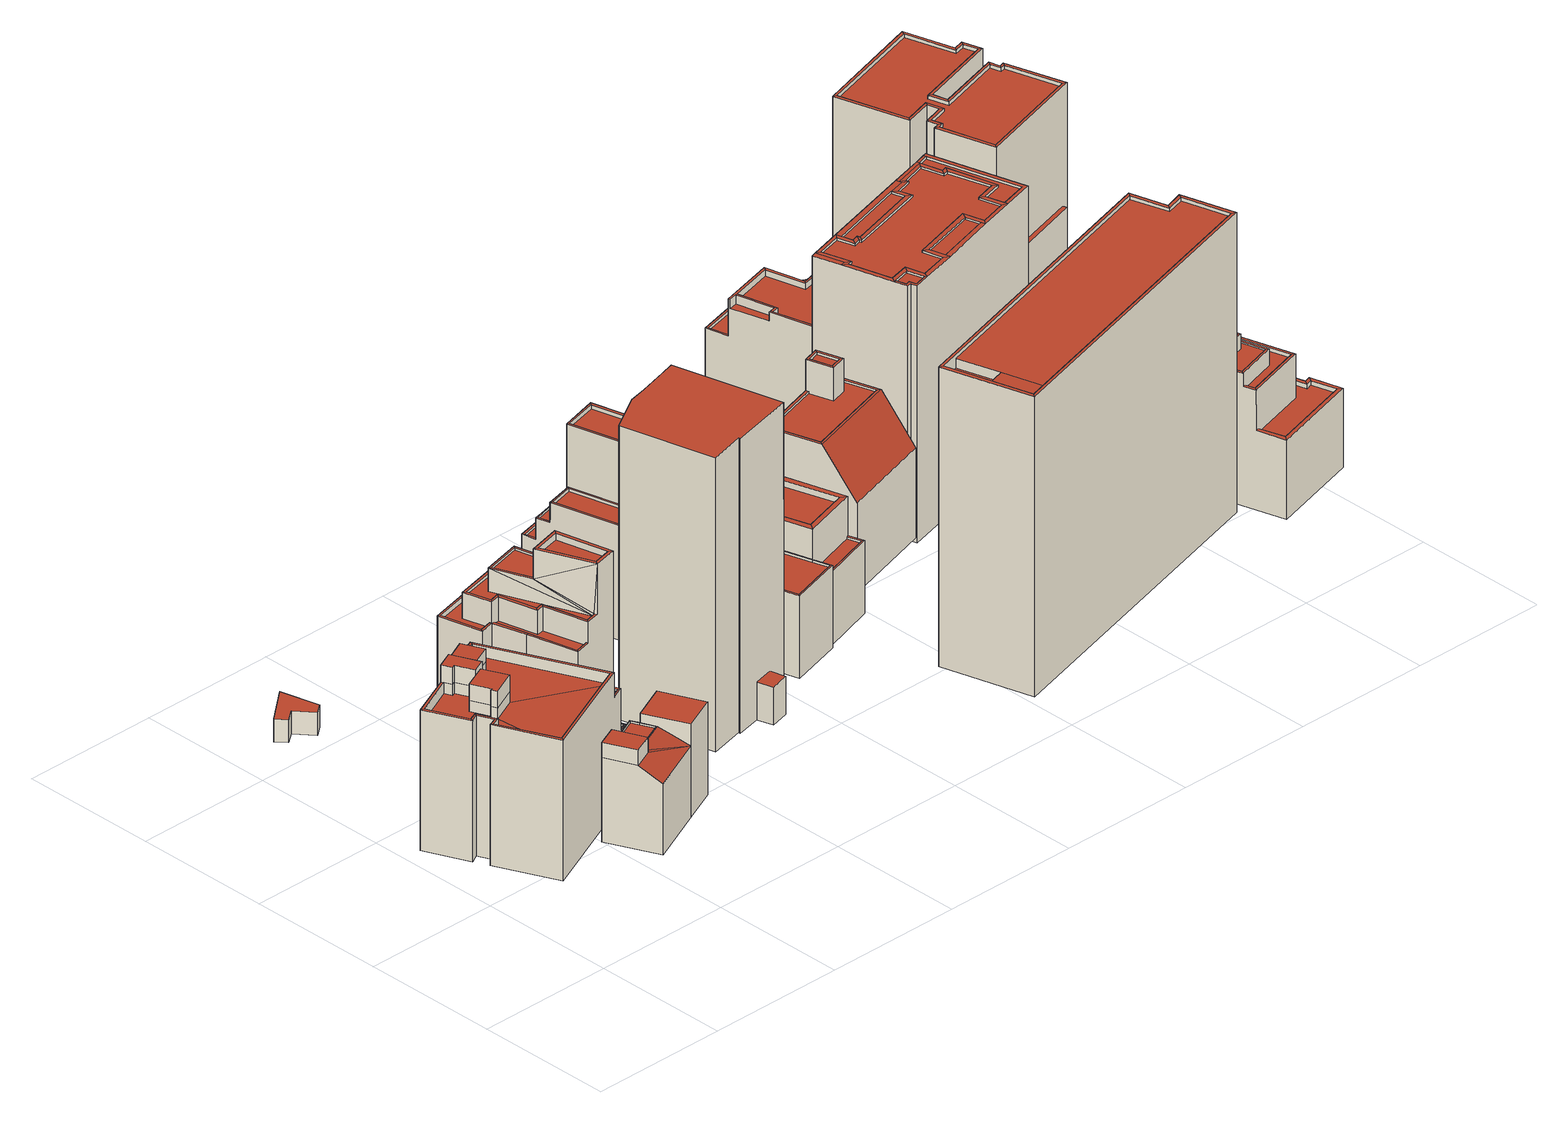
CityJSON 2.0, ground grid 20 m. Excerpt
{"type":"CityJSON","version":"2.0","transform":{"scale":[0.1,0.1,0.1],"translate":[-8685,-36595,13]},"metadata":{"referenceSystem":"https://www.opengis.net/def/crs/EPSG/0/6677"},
"CityObjects":{
"building1":{"type":"Building","attributes":{"class":3002,"usage":413,"measuredHeight":18.8,"storeysAboveGround":6,"storeysBelowGround":0,"prefecture":13,"city":13103,"footprintArea":404.59,"fireproofType":1001,"coverageRatio":60,"floorAreaRatio":400,"surveyYear":2021,"urbanPlanType":21,"areaClassificationType":22,"landUseType":211,"districts":"6","detailedUsage":"1230","meshCode":"53394509"},"geometry":[{"type":"Solid","lod":"2","boundaries":[[[[0,1,2,3,4,5,6,7,8,9]],[[10,11,12,13,14,15]],[[16,17,18,19]],[[20,16,19,21]],[[22,23,24,25]],[[26,27,28,29]],[[30,31,32,33]],[[34,35,36,37,38,39,40,41,42,43,44,45,46,47,48,49,50,51,52,53,54,55,56]],[[57,58,59,60]],[[61,62,63,64,65]],[[31,66,67,32]],[[68,30,33,69]],[[70,71,72,73]],[[74,75,76,77]],[[17,74,77,18]],[[78,79,80,81]],[[82,83,84,85]],[[86,87,88,89,90]],[[91,92,93,94]],[[95,96,97,98]],[[99,100,101,102]],[[83,103,104,84]],[[79,105,106,80]],[[58,82,85,59]],[[100,22,25,101]],[[96,107,108,97]],[[105,57,60,106]],[[109,110,111,112,113,114]],[[115,116,117,118,119]],[[46,53,52,47]],[[103,90,89,104]],[[120,81,40,39]],[[69,33,72,71]],[[97,108,64,63]],[[84,104,53,46]],[[76,21,118,117]],[[109,114,121,122]],[[88,87,56,55]],[[104,89,54,53]],[[108,123,65,64]],[[85,84,46,45]],[[124,98,62,61]],[[125,110,109,122]],[[60,59,44,43]],[[126,127,38,37]],[[24,102,91,94]],[[106,60,43,42]],[[33,32,73,72]],[[128,126,37,36]],[[87,129,34,56]],[[130,125,51,50]],[[15,128,131,29,28,10]],[[5,4,100,99]],[[121,132,48,47]],[[24,23,74,17,107,96,6,5,99,102]],[[121,114,113,132]],[[132,133,49,48]],[[101,25,93,92]],[[19,18,115,119]],[[17,16,123,108,107]],[[130,111,110,125]],[[2,1,105,79]],[[102,101,92,91]],[[86,27,26,129,87]],[[133,130,50,49]],[[89,88,55,54]],[[66,31,75,74,23,22,3,2,79,78,86,90]],[[127,120,39,38]],[[105,1,0,57]],[[132,113,112,133]],[[4,3,22,100]],[[59,85,45,44]],[[129,26,29,131]],[[25,24,94,93]],[[98,97,63,62]],[[81,80,41,40]],[[131,128,36,35]],[[126,14,13,127]],[[83,7,6,96,95,30,68,103]],[[133,112,111,130]],[[80,106,42,41]],[[32,67,70,73]],[[16,20,124,123]],[[78,11,10,28,27,86]],[[122,121,47,52]],[[21,19,119,118]],[[7,83,82,8]],[[77,76,117,116]],[[30,95,98,124,20,21,76,75,31]],[[123,124,61,65]],[[18,77,116,115]],[[11,78,81,120,12]],[[8,82,58,9]],[[128,15,14,126]],[[127,13,12,120]],[[129,131,35,34]],[[125,122,52,51]],[[67,69,71,70]],[[90,103,68,69,67,66]],[[9,58,57,0]]]],"semantics":{"surfaces":[{"type":"GroundSurface"},{"type":"RoofSurface"},{"type":"WallSurface"}],"values":[[0,1,1,1,1,1,1,1,1,1,1,1,1,1,1,1,1,1,1,1,1,1,1,1,1,1,1,1,1,1,1,2,2,2,2,2,2,2,2,2,2,2,2,2,2,2,2,2,2,2,2,2,2,2,2,2,2,2,2,2,2,2,2,2,2,2,2,2,2,2,2,2,2,2,2,2,2,2,2,2,2,2,2,2,2,2,2,2,2,2,2,2,2,2,2,2,2,2,2,2]]}}]},
"building2":{"type":"Building","attributes":{"class":9999,"usage":461,"measuredHeight":-9999,"storeysAboveGround":9999,"storeysBelowGround":9999,"prefecture":13,"city":13103,"footprintArea":-9999,"fireproofType":1011,"coverageRatio":60,"floorAreaRatio":400,"surveyYear":1,"urbanPlanType":21,"areaClassificationType":22,"landUseType":212,"districts":"6","detailedUsage":"0","floodRisk_description":10,"floodRisk_rank":1,"floodRisk_depth":0.02,"floodRisk_adminType":2,"floodRisk_scale":2,"meshCode":"53394509"},"geometry":[{"type":"Solid","lod":"2","boundaries":[[[[134,135,136,137,138,139]],[[140,141,142,143,144,145]],[[138,137,143,142]],[[136,135,145,144]],[[135,134,140,145]],[[137,136,144,143]],[[134,139,141,140]],[[139,138,142,141]]]],"semantics":{"surfaces":[{"type":"GroundSurface"},{"type":"RoofSurface"},{"type":"WallSurface"}],"values":[[0,1,2,2,2,2,2,2]]}}]},
"building3":{"type":"Building","attributes":{"class":3002,"usage":402,"measuredHeight":11.4,"storeysAboveGround":4,"storeysBelowGround":1,"prefecture":13,"city":13103,"footprintArea":54.7,"fireproofType":1002,"coverageRatio":60,"floorAreaRatio":400,"surveyYear":2021,"urbanPlanType":21,"areaClassificationType":22,"landUseType":212,"districts":"6","detailedUsage":"1242","meshCode":"53394509"},"geometry":[{"type":"Solid","lod":"2","boundaries":[[[[146,147,148,149,150,151,152]],[[153,154,155]],[[156,157,158,159]],[[154,160,161,162]],[[163,154,162,164]],[[153,160,154]],[[165,166,167,168]],[[160,169,170,161]],[[171,163,164,172]],[[155,173,174,153]],[[169,171,172,170]],[[175,176,177,178,179]],[[168,167,153,149,148]],[[165,147,146,169,166]],[[162,161,176,175]],[[161,170,177,176]],[[164,162,175,179]],[[148,147,165,168]],[[159,158,155,154,163]],[[160,153,167,166,169]],[[150,149,153,174]],[[170,172,178,177]],[[152,171,169,146]],[[151,150,174,173,180]],[[163,180,156,159]],[[152,151,180,163,171]],[[180,173,157,156]],[[172,164,179,178]],[[173,155,158,157]]]],"semantics":{"surfaces":[{"type":"GroundSurface"},{"type":"RoofSurface"},{"type":"WallSurface"}],"values":[[0,1,1,1,1,1,1,1,1,1,1,1,2,2,2,2,2,2,2,2,2,2,2,2,2,2,2,2,2]]}}]},
"building4":{"type":"Building","attributes":{"class":3002,"usage":413,"measuredHeight":14.1,"storeysAboveGround":5,"storeysBelowGround":0,"prefecture":13,"city":13103,"footprintArea":184.96,"fireproofType":1001,"coverageRatio":80,"floorAreaRatio":400,"surveyYear":2021,"urbanPlanType":21,"areaClassificationType":22,"landUseType":211,"districts":"10","detailedUsage":"1230","meshCode":"53394509"},"geometry":[{"type":"Solid","lod":"2","boundaries":[[[[181,182,183,184,185,186,187,188]],[[189,190,191,192]],[[192,193,194,195]],[[189,196,197,190]],[[198,199,200,201]],[[202,198,201,203]],[[204,205,206,207]],[[208,209,210,211,212,213]],[[214,215,216,217]],[[218,219,220,221]],[[222,223,224,225]],[[226,227,228,229]],[[230,231,200,199]],[[232,233,234,235]],[[236,237,238,239,240,241]],[[242,243,244,245]],[[214,217,206,205]],[[246,247,228,227]],[[221,220,248,249]],[[250,251,252,253]],[[254,255,256,257,258,259,260]],[[261,262,197,196]],[[263,264,265,266,267,268,269,270,271,272]],[[273,274,244,243]],[[275,276,274,273]],[[277,278,219,218]],[[279,253,252,280]],[[281,249,248,282]],[[283,284,285,286]],[[283,287,288,284]],[[289,290,288,287]],[[204,207,216,215]],[[277,286,285,278]],[[195,194,247,246]],[[291,292,293,294]],[[199,266,265]],[[185,196,189,250,186]],[[228,210,209,229]],[[220,269,268,248]],[[290,265,264,288]],[[254,260,283,286]],[[262,261,287,283,260,259]],[[230,265,290]],[[206,223,222,207]],[[285,272,271,278]],[[190,257,256,191]],[[205,204,202,203,294,293,231,230]],[[289,287,261,196,185,184,215,214]],[[219,270,269,220]],[[231,293,292,200]],[[274,239,238,244]],[[230,199,265]],[[273,279,280,233,232,275]],[[236,241,192,195]],[[247,211,210,228]],[[193,213,212,194]],[[183,182,246,227]],[[288,264,263,284]],[[262,259,258,197]],[[187,186,250,253]],[[197,258,257,190]],[[284,263,272,285]],[[214,205,230]],[[276,240,239,274]],[[246,182,181,242,245,237,236,195]],[[200,292,291,201]],[[207,222,225,216]],[[218,192,191,256,255,277]],[[194,212,211,247]],[[208,221,249,226,229,209]],[[251,235,234,252]],[[217,224,223,206]],[[252,234,233,280]],[[192,241,240,276,275,232,235,251,250,189]],[[216,225,224,217]],[[244,238,237,245]],[[286,277,255,254]],[[266,199,198,281,282,267]],[[214,290,289]],[[181,188,243,242]],[[201,291,294,203]],[[279,273,243,188,187,253]],[[278,271,270,219]],[[214,230,290]],[[281,198,202,204,215,184,183,227,226,249]],[[248,268,267,282]],[[193,192,218,221,208,213]]]],"semantics":{"surfaces":[{"type":"GroundSurface"},{"type":"RoofSurface"},{"type":"WallSurface"}],"values":[[0,1,1,1,1,1,1,1,1,1,1,1,1,1,1,1,1,1,1,1,1,1,1,1,1,1,1,1,1,1,1,1,1,1,1,2,2,2,2,2,2,2,2,2,2,2,2,2,2,2,2,2,2,2,2,2,2,2,2,2,2,2,2,2,2,2,2,2,2,2,2,2,2,2,2,2,2,2,2,2,2,2,2,2,2,2,2]]}}]},
"building5":{"type":"Building","attributes":{"class":9999,"usage":403,"measuredHeight":42.4,"storeysAboveGround":12,"storeysBelowGround":0,"prefecture":13,"city":13103,"footprintArea":262.3,"fireproofType":1001,"coverageRatio":80,"floorAreaRatio":400,"surveyYear":2021,"urbanPlanType":21,"areaClassificationType":22,"landUseType":212,"districts":"10","detailedUsage":"1241","meshCode":"53394509"},"geometry":[{"type":"Solid","lod":"2","boundaries":[[[[295,296,297,298,299,300,301,302,303,304,305,306,307]],[[308,309,310,311]],[[312,313,314,315,316,317,318,319,320]],[[296,295,314,313]],[[302,301,317,316]],[[304,303,311,310]],[[305,304,310,309]],[[306,305,309,308]],[[299,298,320,319]],[[302,316,315,307,306,308,311,303]],[[301,300,318,317]],[[298,297,312,320]],[[300,299,319,318]],[[297,296,313,312]],[[295,307,315,314]]]],"semantics":{"surfaces":[{"type":"GroundSurface"},{"type":"RoofSurface"},{"type":"WallSurface"}],"values":[[0,1,1,2,2,2,2,2,2,2,2,2,2,2,2]]}}]},
"building6":{"type":"Building","attributes":{"class":3002,"usage":401,"measuredHeight":15.5,"storeysAboveGround":6,"storeysBelowGround":0,"prefecture":13,"city":13103,"footprintArea":83.11,"fireproofType":1001,"coverageRatio":80,"floorAreaRatio":400,"surveyYear":2021,"urbanPlanType":21,"areaClassificationType":22,"landUseType":212,"districts":"10","detailedUsage":"1210","meshCode":"53394509"},"geometry":[{"type":"Solid","lod":"2","boundaries":[[[[321,322,323,324]],[[325,326,327,328]],[[329,330,331,332]],[[333,334,335,336]],[[337,338,339,340]],[[341,342,343,344]],[[345,346,347,348]],[[349,350,351,352]],[[353,354,355,356]],[[357,358,339,338]],[[359,360,361,362,363,364]],[[352,351,365,366]],[[336,335,331,330]],[[367,368,369,370]],[[371,372,358,357]],[[373,374,350,349]],[[328,327,369,368]],[[375,376,372,371]],[[366,365,374,373]],[[350,356,355,351]],[[327,346,345,369]],[[349,323,322]],[[365,354,353,374]],[[322,321,328,368]],[[324,323,349,352,375,371]],[[335,342,341,331]],[[376,364,363,372]],[[329,337,322]],[[357,338,329,332,344,343,334,333]],[[367,329,322]],[[329,338,337]],[[359,366,373,337,340,360]],[[367,322,368]],[[339,361,360,340]],[[367,330,329]],[[374,353,356,350]],[[337,349,322]],[[369,345,348,370]],[[331,341,344,332]],[[336,330,367,370,348,347,326,325]],[[334,343,342,335]],[[326,347,346,327]],[[376,375,352,366,359,364]],[[372,363,362,358]],[[358,362,361,339]],[[337,373,349]],[[371,357,333,336,325,328,321,324]],[[351,355,354,365]]]],"semantics":{"surfaces":[{"type":"GroundSurface"},{"type":"RoofSurface"},{"type":"WallSurface"}],"values":[[0,1,1,1,1,1,1,1,1,1,1,1,1,1,1,1,1,1,1,2,2,2,2,2,2,2,2,2,2,2,2,2,2,2,2,2,2,2,2,2,2,2,2,2,2,2,2,2]]}}]},
"building7":{"type":"Building","attributes":{"class":3002,"usage":412,"measuredHeight":23.9,"storeysAboveGround":8,"storeysBelowGround":0,"prefecture":13,"city":13103,"footprintArea":89.38,"fireproofType":1001,"coverageRatio":80,"floorAreaRatio":400,"surveyYear":2021,"urbanPlanType":21,"areaClassificationType":22,"landUseType":211,"districts":"10","detailedUsage":"1320","meshCode":"53394509"},"geometry":[{"type":"Solid","lod":"2","boundaries":[[[[377,378,379,380,381,382,383,384]],[[385,386,387,388]],[[389,390,391,392]],[[393,394,395,396]],[[397,388,387,398]],[[399,400,401,402]],[[403,404,405,406,407,408,409,410,411]],[[392,391,412,413]],[[389,414,415,390]],[[416,417,418,419]],[[413,412,420,421]],[[402,401,415,414]],[[399,419,418,400]],[[421,420,417,416]],[[415,404,403,390]],[[386,393,396,387]],[[420,409,408,417]],[[390,403,411,391]],[[379,378,413,421]],[[401,405,404,415]],[[417,408,407,418]],[[412,410,409,420]],[[383,402,414,385,388,384]],[[400,406,405,401]],[[383,382,399,402]],[[413,378,377,397,392]],[[391,411,410,412]],[[377,384,388,397]],[[392,397,398,395,394,389]],[[382,381,419,399]],[[381,380,416,419]],[[418,407,406,400]],[[387,396,395,398]],[[386,385,414,389,394,393]],[[380,379,421,416]]]],"semantics":{"surfaces":[{"type":"GroundSurface"},{"type":"RoofSurface"},{"type":"WallSurface"}],"values":[[0,1,1,1,1,1,1,1,1,1,1,1,1,1,2,2,2,2,2,2,2,2,2,2,2,2,2,2,2,2,2,2,2,2,2]]}}]},
"building8":{"type":"Building","attributes":{"class":3002,"usage":413,"measuredHeight":11.4,"storeysAboveGround":4,"storeysBelowGround":0,"prefecture":13,"city":13103,"footprintArea":135.33,"fireproofType":1001,"coverageRatio":80,"floorAreaRatio":400,"surveyYear":2021,"urbanPlanType":21,"areaClassificationType":22,"landUseType":211,"districts":"10","detailedUsage":"1230","meshCode":"53394509"},"geometry":[{"type":"Solid","lod":"2","boundaries":[[[[422,423,424,425,426,427,428,429]],[[430,431,432,433]],[[434,435,436,437]],[[438,439,440,441]],[[442,443,444,445]],[[446,447,448,449]],[[450,451,452,453]],[[454,455,456,457]],[[458,459,447,446]],[[460,461,462,463,464,465]],[[466,467,436,435]],[[468,469,459,458]],[[470,441,440,471]],[[433,432,439,438]],[[472,473,467,466]],[[449,448,469,468]],[[474,475,431,430]],[[470,471,475,474]],[[473,442,445,467]],[[471,461,460,475]],[[424,423,438,441]],[[456,458,446,457]],[[467,445,444,436]],[[474,468,458,456,455,470]],[[472,466,427,426,454,457,446,449]],[[431,465,464,432]],[[469,452,451,459]],[[459,451,450,447]],[[439,463,462,440]],[[430,429,428,435,434,474]],[[447,450,453,448]],[[475,460,465,431]],[[423,422,433,438]],[[454,426,425,470,455]],[[437,443,442,473,472,449,468,474,434]],[[422,429,430,433]],[[436,444,443,437]],[[432,464,463,439]],[[440,462,461,471]],[[448,453,452,469]],[[425,424,441,470]],[[428,427,466,435]]]],"semantics":{"surfaces":[{"type":"GroundSurface"},{"type":"RoofSurface"},{"type":"WallSurface"}],"values":[[0,1,1,1,1,1,1,1,1,1,1,1,1,1,1,1,1,1,2,2,2,2,2,2,2,2,2,2,2,2,2,2,2,2,2,2,2,2,2,2,2,2]]}}]},
"building9":{"type":"Building","attributes":{"class":3002,"usage":401,"measuredHeight":20.4,"storeysAboveGround":6,"storeysBelowGround":0,"prefecture":13,"city":13103,"footprintArea":152.88,"fireproofType":1001,"coverageRatio":80,"floorAreaRatio":400,"surveyYear":2021,"urbanPlanType":21,"areaClassificationType":22,"landUseType":212,"districts":"10","detailedUsage":"1210","meshCode":"53394509"},"geometry":[{"type":"Solid","lod":"2","boundaries":[[[[476,477,478,479,480,481,482,483]],[[484,485,486,487,488,489,490,491,492,493,494,495]],[[496,497,498,499]],[[500,501,502,503]],[[504,505,506,507]],[[508,509,505,504]],[[510,511,512,513]],[[514,515,512,511]],[[496,499,509,508]],[[516,517,518,519]],[[519,518,520,521]],[[521,520,522,523]],[[524,504,507,525]],[[523,522,517,516]],[[498,497,526,527]],[[507,506,515,514]],[[489,488,523,516]],[[483,482,524,525]],[[517,503,502,518]],[[515,492,491,512]],[[507,514,476,483,525]],[[527,526,519,521,487,486]],[[480,479,497,496]],[[512,491,490,513]],[[481,480,496,508]],[[477,476,514,511]],[[518,502,501,520]],[[508,504,524,482,481]],[[520,501,500,522]],[[498,485,484,499]],[[505,494,493,506]],[[522,500,503,517]],[[506,493,492,515]],[[489,516,519,526,497,479,478,510,513,490]],[[499,484,495,509]],[[521,523,488,487]],[[478,477,511,510]],[[527,486,485,498]],[[509,495,494,505]]]],"semantics":{"surfaces":[{"type":"GroundSurface"},{"type":"RoofSurface"},{"type":"WallSurface"}],"values":[[0,1,1,1,1,1,1,1,1,1,1,1,1,1,1,1,2,2,2,2,2,2,2,2,2,2,2,2,2,2,2,2,2,2,2,2,2,2,2]]}}]},
"building10":{"type":"Building","attributes":{"class":3002,"usage":401,"measuredHeight":17.1,"storeysAboveGround":5,"storeysBelowGround":0,"prefecture":13,"city":13103,"footprintArea":209.16,"fireproofType":1001,"coverageRatio":80,"floorAreaRatio":400,"surveyYear":2021,"urbanPlanType":21,"areaClassificationType":22,"landUseType":212,"districts":"10","detailedUsage":"1210","meshCode":"53394509"},"geometry":[{"type":"Solid","lod":"2","boundaries":[[[[528,529,530,531,532,533]],[[534,535,536,537]],[[538,539,540,541]],[[542,543,544,545]],[[546,547,548,549]],[[550,551,552,553,554,555,556,557]],[[558,559,560,561]],[[561,560,539,538]],[[541,540,536,535]],[[562,563,564,565]],[[565,564,543,542]],[[545,544,563,562]],[[566,538,541,567]],[[568,569,570,571]],[[568,571,535,534,545,562,558,561,531,530]],[[528,533,567,541,535,571,570]],[[550,557,565,542]],[[536,552,551,537]],[[550,542,545,534,537,551]],[[561,538,566,532,531]],[[529,528,570,569]],[[543,548,547,544]],[[540,553,552,536]],[[530,529,569,568]],[[562,565,557,556,559,558]],[[533,532,566,567]],[[560,555,554,539]],[[544,547,546,563]],[[563,546,549,564]],[[539,554,553,540]],[[564,549,548,543]],[[559,556,555,560]]]],"semantics":{"surfaces":[{"type":"GroundSurface"},{"type":"RoofSurface"},{"type":"WallSurface"}],"values":[[0,1,1,1,1,1,1,1,1,1,1,1,1,1,2,2,2,2,2,2,2,2,2,2,2,2,2,2,2,2,2,2]]}}]},
"building11":{"type":"Building","attributes":{"class":3001,"usage":402,"measuredHeight":5.6,"storeysAboveGround":3,"storeysBelowGround":0,"prefecture":13,"city":13103,"footprintArea":163.82,"fireproofType":1003,"coverageRatio":80,"floorAreaRatio":400,"surveyYear":2021,"urbanPlanType":21,"areaClassificationType":22,"landUseType":212,"districts":"10","detailedUsage":"1242","meshCode":"53394509"},"geometry":[{"type":"Solid","lod":"2","boundaries":[[[[572,573,574,575,576,577,578,579,580,581,582,583,584,585,586,587]],[[588,589,590]],[[588,590,591]],[[590,592,593]],[[594,595,596,597,598,599,600,601,602,603]],[[604,605,606,607,608,609]],[[590,610,611]],[[607,612,613,608]],[[614,615,616,617]],[[618,591,619]],[[620,621,622,623]],[[590,589,592]],[[624,625,626,627]],[[618,628,629,591]],[[588,591,629]],[[619,630,618]],[[590,619,591]],[[590,593,610]],[[631,632,633,634]],[[587,586,601,600]],[[594,589,588,595]],[[586,585,602,601]],[[629,628,577,576]],[[573,572,599,598]],[[582,581,605,604]],[[613,612,578,577,628,618,630]],[[594,603,592,589]],[[580,579,607,606]],[[625,624,623,622]],[[632,631,593,592,603,602,620,623,624,627]],[[572,587,600,599]],[[617,604,609,611,610,614]],[[581,580,606,605]],[[616,583,582,604,617]],[[608,613,630,619,590]],[[593,631,634,615,614,610]],[[574,573,598,597]],[[621,620,602,585,584]],[[579,578,612,607]],[[608,590,611,609]],[[626,633,632,627]],[[584,583,616,615,634,633,626,625,622,621]],[[629,576,575,596,595,588]],[[575,574,597,596]]]],"semantics":{"surfaces":[{"type":"GroundSurface"},{"type":"RoofSurface"},{"type":"WallSurface"}],"values":[[0,1,1,1,1,1,1,1,1,1,1,1,1,1,1,1,1,1,1,2,2,2,2,2,2,2,2,2,2,2,2,2,2,2,2,2,2,2,2,2,2,2,2,2]]}}]},
"building12":{"type":"Building","attributes":{"class":3002,"usage":403,"measuredHeight":41.3,"storeysAboveGround":12,"storeysBelowGround":0,"prefecture":13,"city":13103,"footprintArea":898.37,"fireproofType":1001,"coverageRatio":80,"floorAreaRatio":400,"surveyYear":2021,"urbanPlanType":21,"areaClassificationType":22,"landUseType":212,"districts":"10","detailedUsage":"1241","meshCode":"53394509"},"geometry":[{"type":"Solid","lod":"2","boundaries":[[[[635,636,637,638,639,640]],[[641,642,643,644]],[[645,646,647,648]],[[649,650,651,652]],[[653,654,655,656]],[[657,644,643,658]],[[652,651,642,641]],[[659,660,650,649]],[[657,658,660,659]],[[661,662,663,647,646,664,665]],[[640,639,659,649]],[[660,665,664,650]],[[637,636,641,644]],[[638,637,644,657]],[[636,635,652,641]],[[663,653,656,647]],[[651,650,664,646,645]],[[635,640,649,652]],[[648,655,654,642,651,645]],[[642,654,653,663,662,643]],[[647,656,655,648]],[[643,662,661,658]],[[639,638,657,659]],[[658,661,665,660]]]],"semantics":{"surfaces":[{"type":"GroundSurface"},{"type":"RoofSurface"},{"type":"WallSurface"}],"values":[[0,1,1,1,1,1,1,1,1,1,2,2,2,2,2,2,2,2,2,2,2,2,2,2]]}}]},
"building13":{"type":"Building","attributes":{"class":3002,"usage":412,"measuredHeight":36.8,"storeysAboveGround":13,"storeysBelowGround":0,"prefecture":13,"city":13103,"footprintArea":396.11,"fireproofType":1001,"coverageRatio":80,"floorAreaRatio":400,"surveyYear":2021,"urbanPlanType":21,"areaClassificationType":22,"landUseType":211,"districts":"10","detailedUsage":"1320","meshCode":"53394509"},"geometry":[{"type":"Solid","lod":"2","boundaries":[[[[666,667,668,669,670,671]],[[672,673,674,675]],[[676,677,678,679,680,681,682,683]],[[684,685,686,687]],[[688,689,674,673]],[[690,691,692,693]],[[694,689,688,695,696]],[[697,698,699,700]],[[701,695,688,702,703,704,705,706,707,708]],[[709,710,711,712]],[[713,714,715,716]],[[717,673,672,713]],[[718,719,720,721]],[[722,723,724,725,726,727]],[[728,729,730,731,732,733,734,735,736,737,738,739,740,741,742,743,744,745,746,747,748,749,750,751]],[[752,753,710,709,716,754]],[[706,705,755,694,696]],[[690,711,756,691]],[[757,758,759,752]],[[672,675,714,713]],[[753,752,759,760]],[[761,762,763,764,765,766,767]],[[768,769,770,687,686]],[[769,771,772,770]],[[715,773,774,754,716]],[[753,760,775,710]],[[776,777,778,779,780,781]],[[693,692,782,783]],[[710,775,756,711]],[[774,773,699,698]],[[784,783,782,785]],[[767,786,787,771]],[[772,771,787,685,684]],[[786,767,766,784,785]],[[769,768,755,705]],[[697,700,758,757]],[[763,712,711,764]],[[671,670,761,767,771,769,705,704]],[[698,778,777,774]],[[685,743,742,686]],[[667,666,703,702]],[[755,740,739,694]],[[714,735,734,715]],[[706,722,727,707]],[[669,668,717,713,716,709,712,763,762]],[[715,734,733,773]],[[701,725,724,695]],[[686,742,741,768]],[[752,781,780,757]],[[720,719,687,770]],[[775,751,750,756]],[[754,776,781,752]],[[696,723,722,706]],[[708,726,725,701]],[[690,693,683,682]],[[692,748,747,782]],[[760,728,751,775]],[[770,772,721,720]],[[707,727,726,708]],[[757,780,779,697]],[[766,765,679,678]],[[676,683,693,783]],[[668,667,702,688,673,717]],[[787,744,743,685]],[[719,718,684,687]],[[765,764,680,679]],[[666,671,704,703]],[[674,737,736,675]],[[697,779,778,698]],[[675,736,735,714]],[[700,731,730,758]],[[768,741,740,755]],[[695,724,723,696]],[[670,669,762,761]],[[759,729,728,760]],[[785,746,745,786]],[[756,750,749,691]],[[677,676,783,784]],[[773,733,732,699]],[[682,681,711,690]],[[691,749,748,692]],[[786,745,744,787]],[[782,747,746,785]],[[689,738,737,674]],[[678,677,784,766]],[[774,777,776,754]],[[681,680,764,711]],[[694,739,738,689]],[[758,730,729,759]],[[772,684,718,721]],[[699,732,731,700]]]],"semantics":{"surfaces":[{"type":"GroundSurface"},{"type":"RoofSurface"},{"type":"WallSurface"}],"values":[[0,1,1,1,1,1,1,1,1,1,1,1,1,1,1,1,1,1,1,1,1,1,1,1,1,1,1,1,1,1,1,1,1,1,1,1,1,2,2,2,2,2,2,2,2,2,2,2,2,2,2,2,2,2,2,2,2,2,2,2,2,2,2,2,2,2,2,2,2,2,2,2,2,2,2,2,2,2,2,2,2,2,2,2,2,2,2,2,2,2,2]]}}]},
"building14":{"type":"Building","attributes":{"class":3002,"usage":401,"measuredHeight":20,"storeysAboveGround":6,"storeysBelowGround":0,"prefecture":13,"city":13103,"footprintArea":184.73,"fireproofType":1001,"coverageRatio":80,"floorAreaRatio":400,"surveyYear":2021,"urbanPlanType":21,"areaClassificationType":22,"landUseType":212,"districts":"10","detailedUsage":"1210","floodRisk_description":10,"floodRisk_rank":1,"floodRisk_depth":0.01,"floodRisk_adminType":2,"floodRisk_scale":2,"meshCode":"53394509"},"geometry":[{"type":"Solid","lod":"2","boundaries":[[[[788,789,790,791,792,793]],[[794,795,796,797,798,799]],[[800,801,802,803,804,805]],[[806,807,808,809]],[[810,811,812,813,814,815]],[[816,817,818,819]],[[820,821,822,823]],[[824,802,801,825,826,827]],[[828,829,830,831,832,833,834,835,836,837]],[[825,819,818,826]],[[812,811,838,839]],[[840,841,842,843]],[[844,845,807,806]],[[844,846,847,845]],[[804,848,849,850,805]],[[820,851,852,821]],[[850,849,852,851]],[[823,822,817,816]],[[853,854,855,856]],[[810,826,818,838,811]],[[808,807,793,792,849,848,840,843,824,827]],[[797,796,815,814]],[[807,845,856,855,788,793]],[[831,800,805,832]],[[822,789,788,855,854,813,812,839,817]],[[842,802,824,843]],[[804,803,841,840,848]],[[835,820,823,836]],[[846,798,797,814,813,854,853,847]],[[847,853,856,845]],[[828,819,825,829]],[[836,823,816,837]],[[839,838,818,817]],[[794,806,809,795]],[[829,825,801,830]],[[815,796,795,809,808,827,826,810]],[[830,801,800,831]],[[834,851,820,835]],[[833,850,851,834]],[[832,805,850,833]],[[799,844,806,794]],[[791,852,849,792]],[[837,816,819,828]],[[789,822,821,790]],[[798,846,844,799]],[[790,821,852,791]],[[841,803,802,842]]]],"semantics":{"surfaces":[{"type":"GroundSurface"},{"type":"RoofSurface"},{"type":"WallSurface"}],"values":[[0,1,1,1,1,1,1,1,1,1,1,1,1,1,1,1,1,1,1,2,2,2,2,2,2,2,2,2,2,2,2,2,2,2,2,2,2,2,2,2,2,2,2,2,2,2,2]]}}]},
"building15":{"type":"Building","attributes":{"class":3002,"usage":461,"measuredHeight":-9999,"storeysAboveGround":9999,"storeysBelowGround":9999,"prefecture":13,"city":13103,"footprintArea":-9999,"fireproofType":1011,"coverageRatio":80,"floorAreaRatio":400,"surveyYear":1,"urbanPlanType":21,"areaClassificationType":22,"landUseType":212,"districts":"10","detailedUsage":"0","meshCode":"53394509"},"geometry":[{"type":"Solid","lod":"2","boundaries":[[[[857,858,859,860]],[[861,862,863,864]],[[865,866,867,868]],[[869,870,866,865]],[[871,872,870,869]],[[868,867,872,871]],[[858,857,869,865]],[[870,862,861,866]],[[866,861,864,867]],[[859,858,865,868]],[[857,860,871,869]],[[872,863,862,870]],[[867,864,863,872]],[[860,859,868,871]]]],"semantics":{"surfaces":[{"type":"GroundSurface"},{"type":"RoofSurface"},{"type":"WallSurface"}],"values":[[0,1,1,1,1,1,2,2,2,2,2,2,2,2]]}}]},
"building16":{"type":"Building","attributes":{"class":3002,"usage":412,"measuredHeight":11.7,"storeysAboveGround":6,"storeysBelowGround":0,"prefecture":13,"city":13103,"footprintArea":396.08,"fireproofType":1001,"coverageRatio":80,"floorAreaRatio":400,"surveyYear":2021,"urbanPlanType":21,"areaClassificationType":22,"landUseType":211,"districts":"10","detailedUsage":"1320","meshCode":"53394509"},"geometry":[{"type":"Solid","lod":"2","boundaries":[[[[873,874,875,876,877,878]],[[879,880,881,882]],[[883,884,885,886]],[[887,888,889,890]],[[891,892,893,894]],[[895,896,897,898]],[[899,900,901,902]],[[903,904,905,906]],[[907,908,909,910,911,912,913,914]],[[915,916,917,918]],[[919,920,904,903]],[[921,906,905,922]],[[923,924,925,926]],[[927,928,929,930]],[[931,932,933,934]],[[898,897,888,887]],[[935,936,937,938]],[[939,940,941,942]],[[934,933,920,919]],[[943,944,945,946]],[[942,941,928,927]],[[891,947,948,892]],[[894,893,916,915]],[[902,901,924,923]],[[883,949,950,884]],[[951,952,953,954,955,956,957,958,959,960]],[[926,925,881,880]],[[961,962,963,964,965,966,967,968]],[[890,889,950,949]],[[930,929,940,939]],[[969,918,917,970]],[[971,972,973,974,975,976,977,978,979,980]],[[946,945,948,947]],[[873,878,898,887]],[[969,880,879,906,921,927,930,931,934,899,902,895,898,878,877,918]],[[917,957,956,970]],[[906,879,882,966,965,903]],[[933,908,907,920]],[[900,963,962,901]],[[945,952,951,948]],[[900,899,934,919,964,963]],[[892,960,959,893]],[[896,972,971,897]],[[904,914,913,905]],[[940,935,938,941]],[[888,980,979,889]],[[955,954,923,926]],[[905,913,912,922]],[[877,876,915,918]],[[915,876,875,949,883,894]],[[897,971,980,888]],[[911,910,939,942]],[[880,969,970,956,955,926]],[[893,959,958,916]],[[874,873,887,890]],[[946,947,975,974]],[[941,938,937,928]],[[920,907,914,904]],[[948,951,960,892]],[[916,958,957,917]],[[944,953,952,945]],[[950,978,977,884]],[[884,977,976,885]],[[928,937,936,929]],[[901,962,961,924]],[[932,909,908,933]],[[924,961,968,925]],[[927,921,922,912,911,942]],[[875,874,890,949]],[[929,936,935,940]],[[943,946,974,973]],[[943,973,972,896,895,902,923,954,953,944]],[[889,979,978,950]],[[965,964,919,903]],[[886,891,894,883]],[[925,968,967,881]],[[891,886,885,976,975,947]],[[932,931,930,939,910,909]],[[881,967,966,882]]]],"semantics":{"surfaces":[{"type":"GroundSurface"},{"type":"RoofSurface"},{"type":"WallSurface"}],"values":[[0,1,1,1,1,1,1,1,1,1,1,1,1,1,1,1,1,1,1,1,1,1,1,1,1,1,1,1,1,1,1,1,1,2,2,2,2,2,2,2,2,2,2,2,2,2,2,2,2,2,2,2,2,2,2,2,2,2,2,2,2,2,2,2,2,2,2,2,2,2,2,2,2,2,2,2,2,2,2]]}}]},
"building17":{"type":"Building","attributes":{"class":3002,"usage":412,"measuredHeight":40.1,"storeysAboveGround":13,"storeysBelowGround":0,"prefecture":13,"city":13103,"footprintArea":477.73,"fireproofType":1001,"coverageRatio":80,"floorAreaRatio":400,"surveyYear":2021,"urbanPlanType":21,"areaClassificationType":22,"landUseType":211,"districts":"10","detailedUsage":"1320","floodRisk_description":10,"floodRisk_rank":1,"floodRisk_depth":0.01,"floodRisk_adminType":2,"floodRisk_scale":2,"meshCode":"53394509"},"geometry":[{"type":"Solid","lod":"2","boundaries":[[[[981,982,983,984,985,986,987,988,989,990,991,992,993,994,995,996,997,998,999,1000]],[[1001,1002,1003,1004]],[[1005,1006,1007,1008,1009,1010,1011,1012,1013,1014,1015,1016,1017,1018,1019,1020,1021,1022]],[[1023,1024,1025,1026]],[[1027,1004,1003,1028]],[[1029,1030,1031,1032]],[[1033,1034,1035,1036]],[[1026,1025,1037,1038]],[[1027,1028,1024,1023]],[[1039,1040,1041,1042]],[[1039,1042,1043,1044]],[[1044,1043,1045,1046]],[[1047,1048,1030,1029]],[[1049,1032,1031,1050]],[[1049,1050,1051,1052]],[[1047,1046,1045,1048]],[[1052,1051,1053,1054]],[[1001,1055,1056,1002]],[[1054,1053,1057,1058]],[[1058,1057,1056,1055]],[[1038,1037,1041,1040]],[[983,982,1035,1034]],[[1040,1039,992,991]],[[1042,1008,1007,1043]],[[996,995,1047,1029]],[[1056,1016,1015,1002]],[[1050,1020,1019,1051]],[[988,987,1027,1023]],[[987,986,1004,1027]],[[1024,1012,1011,1025]],[[995,994,1046,1047]],[[1053,1018,1017,1057]],[[1000,999,1052,1054]],[[982,981,1036,1035]],[[1055,984,983,1034,1033,1058]],[[1041,1009,1008,1042]],[[985,984,1055,1001]],[[1043,1007,1006,1045]],[[1031,1021,1020,1050]],[[1036,981,1000,1054,1058,1033]],[[1051,1019,1018,1053]],[[1002,1015,1014,1003]],[[990,989,1026,1038]],[[999,998,1049,1052]],[[1045,1006,1005,1048]],[[1025,1011,1010,1037]],[[1028,1013,1012,1024]],[[997,996,1029,1032]],[[989,988,1023,1026]],[[991,990,1038,1040]],[[1030,1022,1021,1031]],[[1003,1014,1013,1028]],[[1037,1010,1009,1041]],[[998,997,1032,1049]],[[1048,1005,1022,1030]],[[1057,1017,1016,1056]],[[986,985,1001,1004]],[[994,993,1044,1046]],[[993,992,1039,1044]]]],"semantics":{"surfaces":[{"type":"GroundSurface"},{"type":"RoofSurface"},{"type":"WallSurface"}],"values":[[0,1,1,1,1,1,1,1,1,1,1,1,1,1,1,1,1,1,1,1,1,2,2,2,2,2,2,2,2,2,2,2,2,2,2,2,2,2,2,2,2,2,2,2,2,2,2,2,2,2,2,2,2,2,2,2,2,2,2]]}}]}
},
"vertices":[
[50,275,22],[38,269,22],[10,332,22],[214,424,22],[242,362,22],[228,356,22],[277,245,22],[87,160,22],[48,248,22],[60,253,22],[96,371,251],[72,360,251],[79,346,251],[83,348,251],[95,322,251],[114,330,251],[248,291,163],[246,315,163],[243,314,163],[245,293,163],[239,287,163],[238,290,163],[214,424,135],[200,417,135],[201,415,135],[213,420,135],[145,356,244],[131,387,244],[96,371,244],[110,340,244],[261,238,189],[185,411,189],[183,407,189],[257,239,189],[145,356,210],[110,340,210],[114,330,210],[95,322,210],[83,348,210],[79,346,210],[74,357,210],[15,330,210],[40,274,210],[52,279,210],[64,251,210],[52,246,210],[89,165,210],[81,269,210],[77,277,210],[80,278,210],[68,306,210],[102,321,210],[118,286,210],[235,230,210],[161,396,210],[136,385,210],[133,383,210],[50,275,226],[60,253,226],[64,251,226],[52,279,226],[239,287,123],[260,240,123],[274,246,123],[247,308,123],[248,291,123],[162,401,189],[164,398,189],[240,228,189],[239,231,189],[164,398,186],[239,231,186],[257,239,186],[183,407,186],[200,417,163],[185,411,163],[186,408,163],[198,414,163],[72,360,226],[10,332,226],[15,330,226],[74,357,226],[48,248,226],[87,160,226],[89,165,226],[52,246,226],[131,387,226],[133,383,226],[136,385,226],[161,396,226],[162,401,226],[227,358,132],[238,363,132],[213,420,132],[201,415,132],[261,238,127],[277,245,127],[274,246,127],[260,240,127],[228,356,135],[242,362,135],[238,363,135],[227,358,135],[240,228,226],[235,230,226],[38,269,226],[40,274,226],[246,315,127],[247,308,127],[118,286,250],[102,321,250],[68,306,250],[80,278,250],[77,277,250],[81,269,250],[243,314,160],[198,414,160],[186,408,160],[238,290,160],[245,293,160],[79,346,226],[81,269,226],[118,286,226],[248,291,127],[239,287,127],[102,321,226],[95,322,226],[83,348,226],[114,330,226],[145,356,226],[68,306,226],[110,340,226],[77,277,226],[80,278,226],
[121,694,6],[135,638,6],[121,627,6],[100,652,6],[84,640,6],[72,654,6],[121,694,39],[72,654,39],[84,640,39],[100,652,39],[121,627,39],[135,638,39],
[260,203,34],[311,226,34],[338,164,34],[288,142,34],[203,104,34],[170,178,34],[254,215,34],[288,142,137],[215,157,156],[219,147,156],[170,178,178],[190,134,178],[219,147,178],[200,191,178],[269,182,156],[268,183,156],[215,159,156],[200,191,156],[201,190,156],[311,226,169],[260,203,169],[288,142,169],[338,164,169],[260,203,156],[259,203,156],[254,215,156],[254,214,156],[190,134,156],[203,104,137],[215,159,153],[268,183,153],[259,203,153],[254,214,153],[201,190,153],[170,178,156],
[283,540,19],[275,575,19],[376,599,19],[419,414,19],[341,395,19],[324,468,19],[296,462,19],[277,539,19],[324,468,135],[327,468,135],[315,517,135],[311,516,135],[310,519,135],[292,515,135],[290,511,135],[341,395,135],[343,399,135],[387,555,196],[329,541,196],[333,539,196],[384,551,196],[400,497,196],[397,496,196],[400,497,239],[351,485,239],[358,482,239],[396,491,239],[300,557,128],[379,575,128],[374,595,128],[279,573,128],[292,515,128],[310,519,128],[384,405,239],[419,414,239],[413,417,239],[387,411,239],[311,516,166],[314,520,166],[305,554,166],[300,557,166],[396,491,230],[358,482,230],[387,411,230],[413,417,230],[382,576,135],[376,599,135],[374,595,135],[379,575,135],[351,485,196],[354,486,196],[319,488,54],[295,481,54],[299,465,54],[323,471,54],[290,511,65],[284,538,65],[280,537,65],[293,483,65],[318,490,65],[311,516,65],[283,540,68],[277,539,68],[280,537,68],[284,538,68],[275,575,135],[279,573,135],[379,571,166],[382,576,166],[324,468,58],[323,471,58],[299,465,58],[296,462,58],[338,463,131],[325,519,131],[315,517,131],[327,468,131],[343,399,131],[363,404,131],[348,465,131],[364,401,135],[363,404,135],[351,470,162],[366,405,162],[382,409,162],[329,541,162],[383,554,162],[379,571,162],[305,554,162],[314,520,162],[328,524,162],[341,468,162],[292,480,68],[293,483,68],[319,488,68],[318,490,68],[325,519,166],[328,524,166],[292,480,58],[295,481,58],[387,555,166],[383,554,166],[348,465,166],[351,470,166],[341,468,166],[338,463,166],[364,401,166],[366,405,166],[384,405,166],[382,409,166],[384,551,193],[333,539,193],[354,486,193],[397,496,193],
[475,251,25],[423,238,25],[390,374,25],[442,405,25],[468,411,25],[512,423,25],[532,428,25],[571,271,25],[540,263,25],[545,240,25],[517,233,25],[511,256,25],[475,248,25],[511,256,80],[517,233,80],[545,240,80],[540,263,80],[390,374,452],[423,238,452],[475,251,452],[475,248,452],[571,271,452],[532,428,452],[512,423,452],[468,411,452],[442,405,452],
[473,630,35],[513,640,35],[556,468,35],[515,458,35],[477,610,141],[480,611,141],[476,627,141],[473,630,141],[523,600,172],[518,620,172],[516,618,172],[521,600,172],[482,590,172],[484,591,172],[480,609,172],[477,610,172],[546,506,201],[523,600,201],[521,597,201],[543,505,201],[516,618,169],[480,609,169],[484,591,169],[521,600,169],[511,636,138],[476,627,138],[480,611,138],[515,620,138],[556,468,248],[553,469,248],[535,465,248],[534,462,248],[545,503,245],[527,499,245],[535,465,245],[553,469,245],[482,590,201],[486,588,201],[524,501,197],[543,505,197],[521,597,197],[486,588,197],[517,461,197],[533,465,197],[527,499,248],[524,501,248],[518,620,141],[513,640,141],[511,636,141],[515,620,141],[515,458,201],[517,461,201],[546,506,248],[545,503,248],[534,462,201],[533,465,201],
[567,485,40],[561,484,40],[530,610,40],[585,624,40],[616,498,40],[608,496,40],[617,459,40],[576,449,40],[600,455,266],[599,458,266],[578,453,266],[576,449,266],[591,492,285],[594,495,285],[566,488,285],[567,485,285],[599,458,264],[591,492,264],[570,486,264],[578,453,264],[567,485,266],[570,486,266],[608,496,285],[604,498,285],[613,461,285],[617,459,285],[594,495,279],[602,459,279],[613,461,279],[604,498,279],[612,500,279],[582,620,279],[533,608,279],[563,488,279],[566,488,279],[563,488,285],[561,484,285],[600,455,285],[602,459,285],[585,624,285],[582,620,285],[612,500,285],[616,498,285],[533,608,285],[530,610,285],
[590,262,47],[545,419,47],[623,442,47],[624,438,47],[708,461,47],[751,313,47],[667,288,47],[668,284,47],[668,284,167],[665,286,167],[592,265,167],[590,262,167],[660,311,153],[667,288,153],[670,292,153],[664,312,153],[545,419,167],[548,417,167],[621,438,167],[623,442,167],[741,335,150],[664,312,150],[670,292,150],[747,315,150],[711,452,210],[705,442,210],[735,341,210],[744,336,210],[705,442,201],[636,423,201],[666,321,201],[735,341,201],[708,461,184],[624,438,184],[627,428,184],[711,452,184],[627,428,210],[636,423,210],[658,310,164],[621,437,164],[621,438,164],[548,417,164],[592,265,164],[665,286,164],[751,313,153],[747,315,153],[660,311,210],[666,321,210],[624,438,167],[621,437,167],[744,336,153],[741,335,153],[660,311,167],[658,310,167],
[724,492,44],[685,482,44],[683,491,44],[658,485,44],[648,526,44],[623,519,44],[594,637,44],[683,659,44],[650,532,258],[661,490,258],[665,491,258],[655,529,258],[688,537,258],[699,495,258],[687,492,258],[689,487,258],[718,495,258],[693,600,258],[612,580,258],[626,525,258],[648,526,262],[658,485,262],[661,490,262],[650,532,262],[686,533,313],[660,526,313],[668,491,313],[694,498,313],[607,584,262],[612,580,262],[693,600,262],[696,605,262],[623,519,262],[626,525,262],[683,491,262],[685,482,262],[689,487,262],[687,492,262],[724,492,262],[718,495,262],[699,495,318],[694,498,318],[668,491,318],[666,487,318],[660,526,318],[655,529,318],[686,533,318],[688,537,318],[594,637,184],[683,659,184],[666,487,262],[665,491,262],
[716,464,67],[803,490,67],[807,479,67],[859,494,67],[894,371,67],[755,331,67],[813,481,267],[719,454,267],[724,451,267],[814,477,267],[881,418,267],[876,421,267],[744,383,267],[741,378,267],[824,443,312],[826,448,312],[817,478,312],[813,481,312],[835,484,308],[817,478,308],[826,448,308],[844,453,308],[824,443,264],[814,477,264],[724,451,264],[744,383,264],[876,421,264],[856,489,264],[839,484,264],[848,450,264],[837,488,267],[839,484,267],[856,489,267],[859,494,267],[837,488,312],[835,484,312],[844,453,312],[848,450,312],[894,371,198],[755,331,198],[807,479,235],[803,490,235],[716,464,235],[719,454,235],
[781,709,47],[791,712,47],[796,689,47],[804,691,47],[814,652,47],[834,657,47],[855,572,47],[786,555,47],[790,537,47],[761,529,47],[759,534,47],[717,524,47],[676,690,47],[739,705,47],[738,709,47],[779,719,47],[807,681,92],[759,669,107],[782,573,107],[791,603,99],[749,666,103],[765,602,103],[759,669,90],[807,681,90],[804,691,90],[796,689,90],[791,712,90],[781,709,90],[779,719,90],[738,709,90],[739,705,90],[749,666,90],[759,534,90],[761,529,90],[790,537,90],[786,555,90],[782,573,90],[752,565,90],[744,596,92],[752,565,92],[855,572,90],[851,588,90],[744,596,120],[702,585,120],[717,524,120],[759,534,120],[844,618,99],[804,578,92],[739,705,123],[676,690,123],[679,678,123],[742,693,123],[742,693,142],[679,678,142],[682,666,142],[745,681,142],[834,657,92],[814,652,92],[851,588,92],[765,602,158],[745,681,158],[682,666,158],[702,585,158],
[742,5,70],[706,137,70],[1150,260,70],[1165,206,70],[1192,214,70],[1214,136,70],[706,137,505],[712,134,505],[1146,254,505],[1150,260,505],[746,11,500],[774,19,500],[757,80,500],[729,72,500],[1214,136,505],[1208,139,505],[746,11,505],[742,5,505],[740,142,486],[712,134,486],[729,72,486],[757,80,486],[1165,206,505],[1162,200,505],[1192,214,505],[1189,208,505],[1162,200,500],[1146,254,500],[740,142,500],[1208,139,500],[1189,208,500],
[905,391,49],[899,390,49],[863,521,49],[1126,592,49],[1164,451,49],[907,382,49],[881,482,422],[874,481,422],[882,476,422],[889,478,422],[1140,479,418],[1110,471,418],[1117,444,418],[1158,455,418],[1122,587,418],[1106,582,418],[1114,550,418],[1121,552,418],[1059,454,422],[1063,462,422],[968,436,422],[976,432,422],[894,408,422],[898,416,422],[1114,550,422],[1110,543,422],[1116,544,422],[1121,552,422],[927,423,422],[897,409,422],[922,416,422],[935,511,422],[934,515,422],[930,507,422],[931,504,422],[901,394,422],[899,390,422],[905,391,422],[907,382,422],[930,388,422],[929,391,422],[910,386,422],[907,396,422],[1057,574,422],[1058,569,422],[1106,582,422],[1105,586,422],[870,523,422],[877,520,422],[913,529,422],[918,536,422],[863,521,422],[1059,454,419],[976,432,419],[982,409,419],[1065,432,419],[929,391,419],[922,416,419],[897,409,419],[901,394,419],[907,396,419],[910,386,419],[1067,561,419],[1043,554,419],[1048,535,419],[931,504,419],[930,507,419],[920,504,419],[913,529,419],[877,520,419],[889,478,419],[882,476,419],[898,416,419],[927,423,419],[934,396,419],[976,407,419],[968,436,419],[1063,462,419],[1071,432,419],[1111,443,419],[1103,475,419],[1133,483,419],[1116,544,419],[1110,543,419],[1101,575,419],[1066,565,419],[1035,559,422],[1059,565,422],[920,528,422],[934,396,422],[1101,575,422],[1040,540,422],[1048,535,422],[1043,554,422],[1067,561,422],[1164,451,422],[1126,592,422],[1121,591,422],[1122,587,422],[1158,455,422],[1117,444,422],[1119,439,422],[976,407,422],[984,402,422],[982,409,422],[1066,425,422],[1065,432,422],[920,504,422],[924,512,422],[1066,565,422],[920,528,419],[924,512,419],[934,515,419],[935,511,419],[1040,540,419],[1035,559,419],[1133,483,422],[1140,479,422],[1110,471,422],[1103,475,422],[1111,443,422],[1071,432,422],
[992,766,48],[1037,583,48],[1009,576,48],[1008,583,48],[938,565,48],[895,742,48],[898,739,199],[905,710,199],[951,721,199],[947,735,199],[958,738,199],[954,753,199],[931,652,257],[918,709,257],[915,709,257],[928,655,257],[920,653,257],[921,649,257],[898,739,203],[895,742,203],[902,709,203],[905,710,203],[984,730,232],[988,712,232],[1004,716,232],[997,747,232],[947,735,232],[951,721,232],[1012,672,257],[1014,676,257],[998,672,257],[995,668,257],[1012,581,257],[1009,576,257],[1037,583,257],[1033,586,257],[903,706,257],[981,725,257],[984,730,257],[902,709,257],[995,668,248],[981,725,248],[918,709,248],[931,652,248],[921,649,248],[941,570,248],[1010,587,248],[1012,581,248],[1033,586,248],[1012,672,248],[998,672,252],[1014,676,252],[917,652,244],[928,655,244],[915,709,244],[903,706,244],[954,753,203],[956,757,203],[958,738,203],[961,738,203],[917,652,257],[938,565,257],[941,570,257],[1010,587,257],[1008,583,257],[961,738,142],[997,747,142],[992,766,142],[956,757,142],
[1084,325,75],[1156,345,75],[1169,298,75],[1097,278,75],[1152,339,111],[1090,322,111],[1100,284,111],[1162,302,111],[1156,345,120],[1152,339,120],[1162,302,120],[1169,298,120],[1084,325,120],[1090,322,120],[1097,278,120],[1100,284,120],
[1315,377,73],[1374,163,73],[1364,160,73],[1376,115,73],[1243,78,73],[1171,337,73],[1227,138,246],[1232,120,246],[1235,125,246],[1231,139,246],[1363,162,167],[1366,167,167],[1353,163,167],[1354,159,167],[1315,377,167],[1312,373,167],[1370,165,167],[1374,163,167],[1354,159,188],[1350,152,188],[1359,155,188],[1363,162,188],[1186,285,167],[1189,286,167],[1176,335,167],[1171,337,167],[1200,233,246],[1204,234,246],[1191,282,246],[1186,285,246],[1289,156,265],[1285,158,265],[1229,142,265],[1227,138,265],[1261,247,263],[1204,231,263],[1208,218,263],[1252,230,263],[1266,182,263],[1221,170,263],[1229,142,263],[1285,158,263],[1376,115,188],[1369,119,188],[1248,85,188],[1243,78,188],[1263,250,265],[1261,247,265],[1218,169,265],[1221,170,265],[1279,311,246],[1276,306,246],[1320,149,246],[1325,146,246],[1218,169,285],[1220,172,285],[1208,215,285],[1205,217,285],[1205,217,265],[1208,218,265],[1204,231,265],[1200,233,265],[1250,227,278],[1208,215,278],[1220,172,278],[1262,184,278],[1252,230,285],[1250,227,285],[1262,184,285],[1266,182,285],[1209,291,188],[1215,293,188],[1210,314,188],[1202,318,188],[1302,346,188],[1298,338,188],[1364,160,167],[1366,164,167],[1298,338,182],[1210,314,182],[1215,293,182],[1279,311,182],[1325,146,182],[1237,122,182],[1248,85,182],[1369,119,182],[1359,155,182],[1350,152,182],[1276,306,241],[1191,282,241],[1204,234,241],[1263,250,241],[1289,156,241],[1231,139,241],[1235,125,241],[1320,149,241],[1232,120,188],[1237,122,188],[1176,335,164],[1189,286,164],[1209,291,164],[1202,318,164],[1302,346,164],[1353,163,164],[1366,167,164],[1366,164,164],[1370,165,164],[1312,373,164],
[1313,544,49],[1315,538,49],[1161,494,49],[1135,586,49],[1144,589,49],[1139,604,49],[1169,613,49],[1165,630,49],[1126,619,49],[1096,725,49],[1261,772,49],[1281,700,49],[1296,704,49],[1304,675,49],[1187,642,49],[1192,621,49],[1288,648,49],[1292,632,49],[1299,634,49],[1324,547,49],[1144,589,458],[1149,586,458],[1145,601,458],[1139,604,458],[1181,645,453],[1299,678,453],[1293,699,453],[1278,695,453],[1258,766,453],[1101,722,453],[1129,624,453],[1168,635,453],[1175,610,453],[1145,601,453],[1149,586,453],[1141,583,453],[1162,506,453],[1318,550,453],[1296,629,453],[1289,627,453],[1285,643,453],[1189,616,453],[1165,630,458],[1168,635,458],[1129,624,458],[1126,619,458],[1169,613,458],[1175,610,458],[1192,621,458],[1189,616,458],[1285,643,458],[1288,648,458],[1159,501,285],[1161,494,285],[1315,538,285],[1313,544,285],[1101,722,458],[1096,725,458],[1281,700,458],[1261,772,458],[1258,766,458],[1278,695,458],[1293,699,458],[1296,704,458],[1299,678,458],[1304,675,458],[1187,642,458],[1181,645,458],[1292,632,458],[1289,627,458],[1296,629,458],[1299,634,458],[1318,550,458],[1324,547,458],[1135,586,458],[1141,583,458],[1162,506,458],[1159,501,458]
]}
